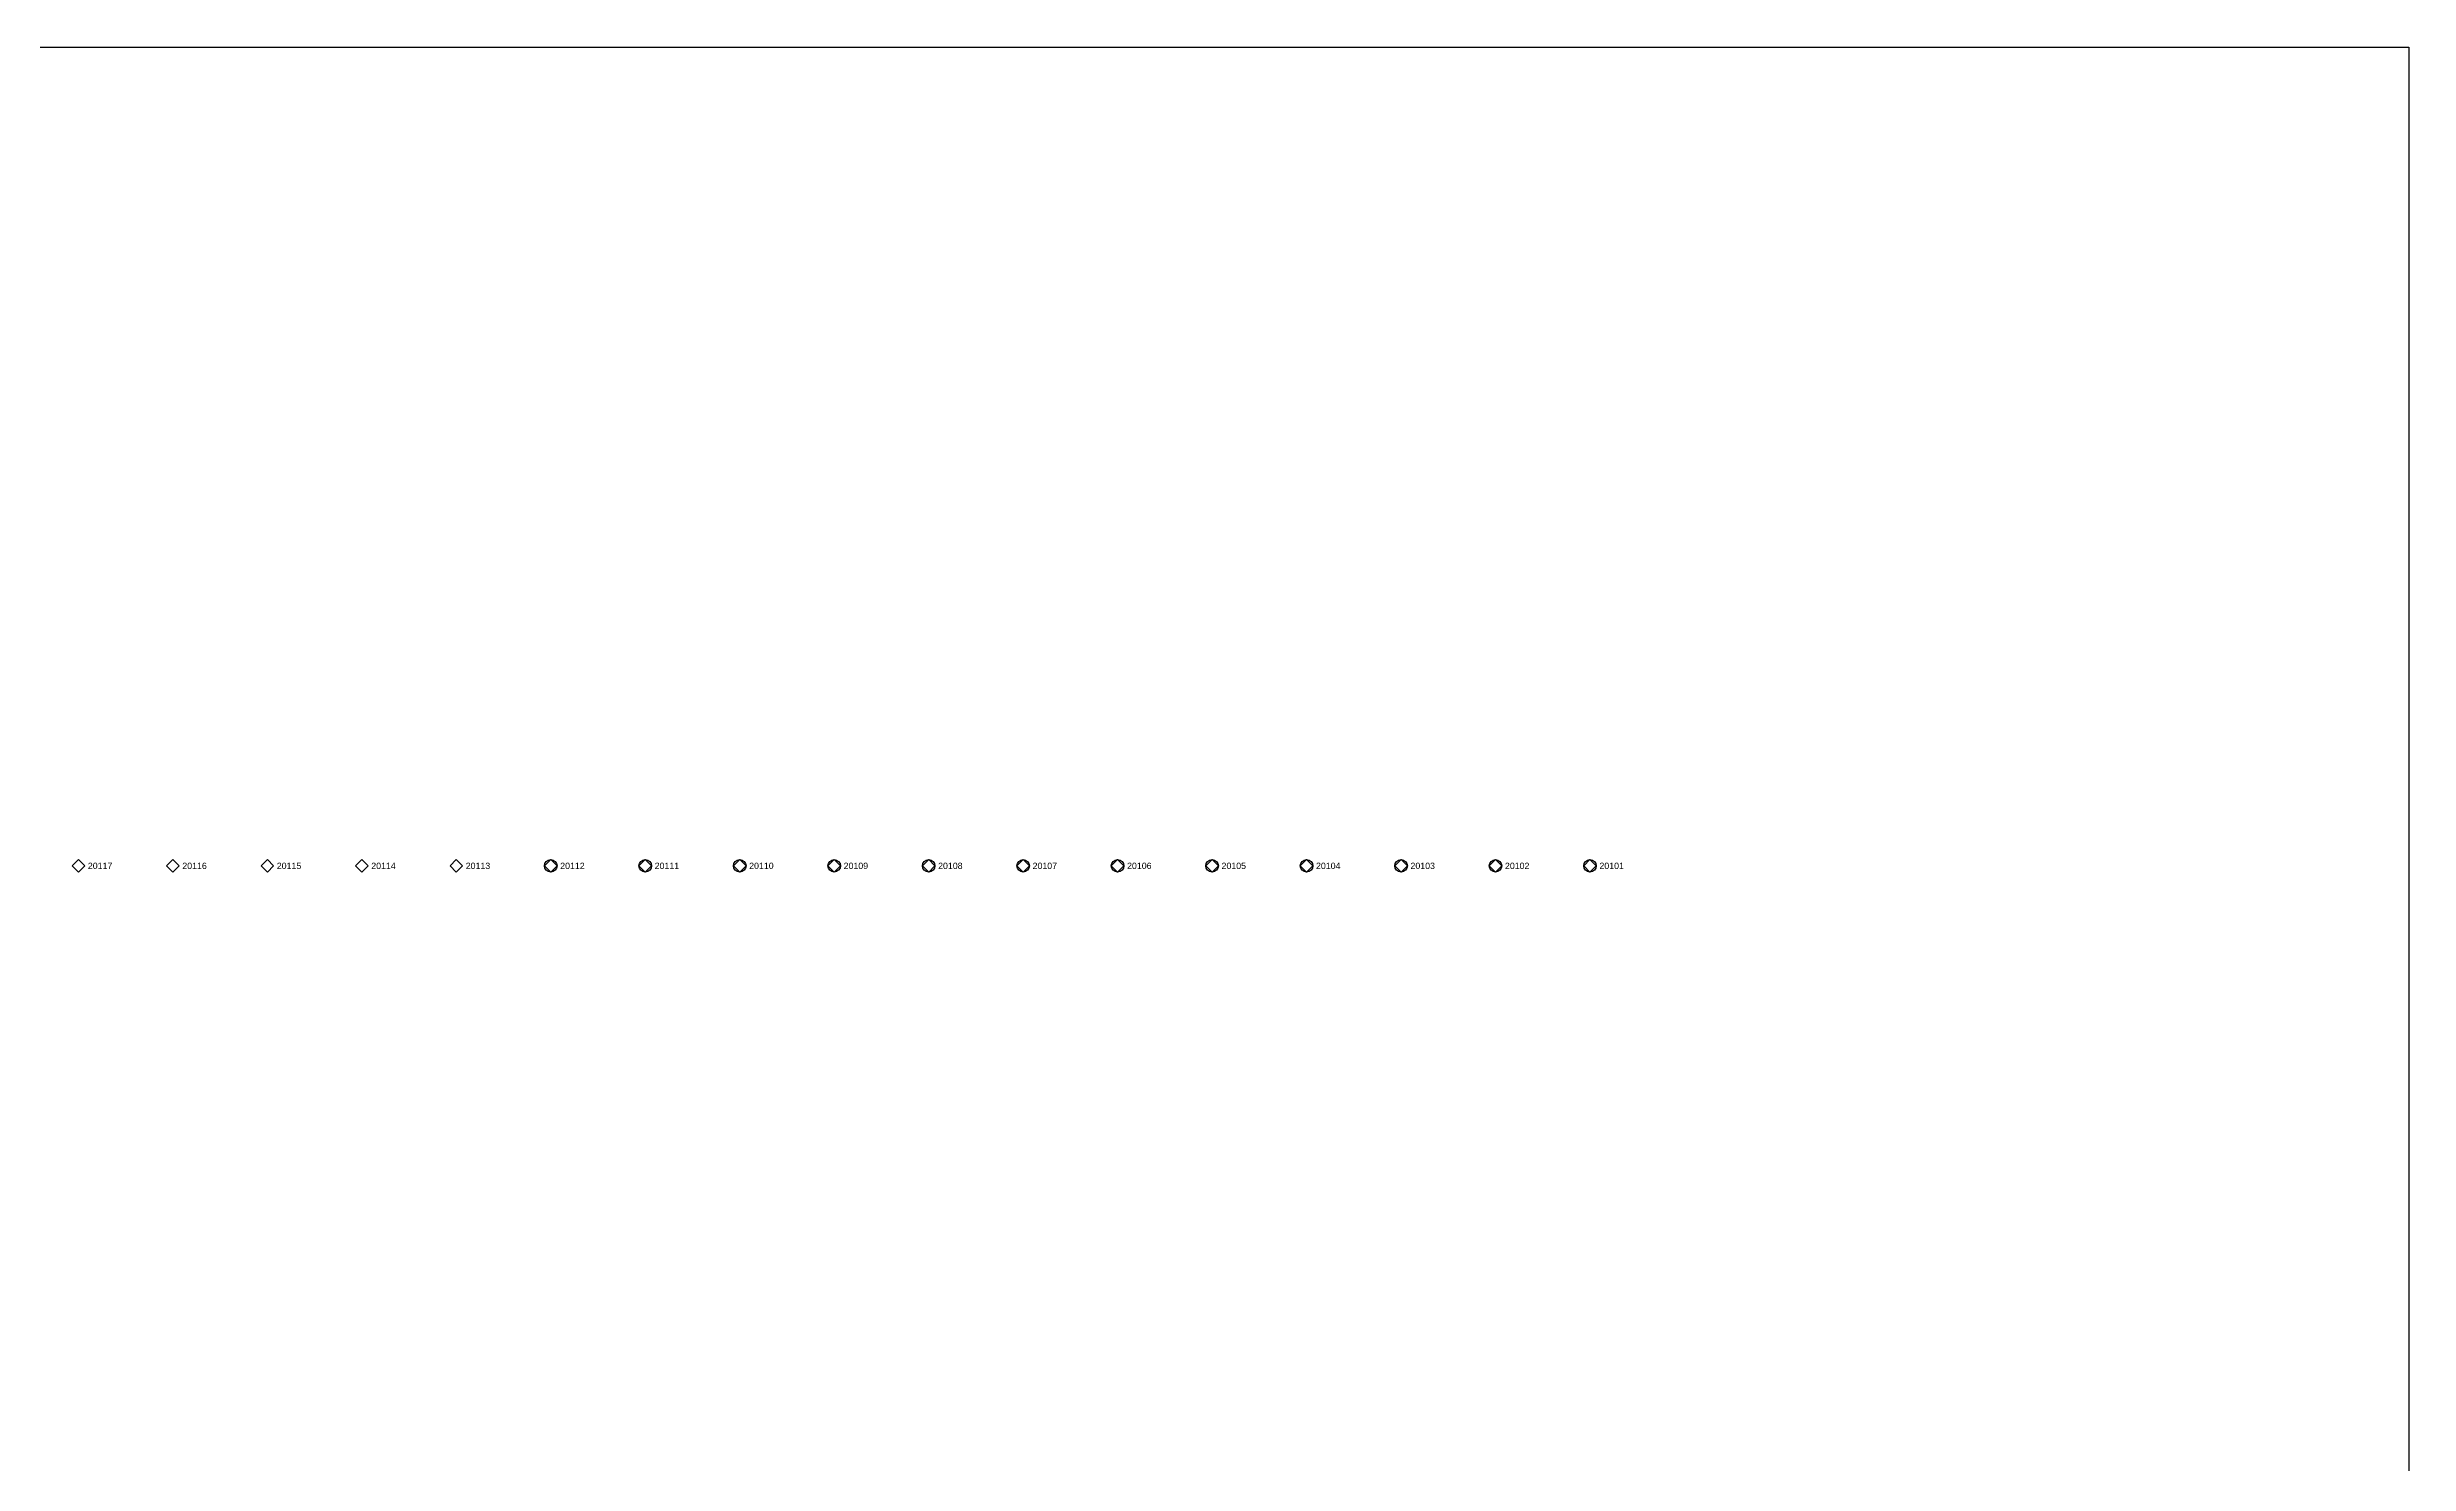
# Model space of a CAD drawing. Extents: x -5 to 376, y -217 to 241.
# Drawn here: x 281 to 376.2, y 183.5 to 240.6 of the extents above; entities that cross this region are included whole.
import ezdxf

# ---------------------------------------------------------------- set-up
doc = ezdxf.new("R2010")
doc.units = 0
for name, color, linetype in [('FIXTURE_INTERFACE_PIN', 4, 'CONTINUOUS'), ('FIXTURE_OUTLINE', 144, 'CONTINUOUS'), ('TESTER_INTERFACE_PIN', 144, 'CONTINUOUS'), ('TESTER_INTERFACE_PIN_LABEL', 144, 'CONTINUOUS')]:
    doc.layers.add(name, color=color, linetype=linetype)
doc.styles.get("Standard").update_dxf_attribs({"font": 'arial.ttf'})

msp = doc.modelspace()

# ---------------------------------------------------------------- linework, layer by layer
at = {"layer": 'FIXTURE_INTERFACE_PIN'}
for centre in [(301.27194, 207.5815), (305.08194, 207.5815), (308.89194, 207.5815), (312.70194, 207.5815), (316.51194, 207.5815), (320.32194, 207.5815), (324.13194, 207.5815), (327.94194, 207.5815), (331.75194, 207.5815), (335.56194, 207.5815), (339.37194, 207.5815), (343.18194, 207.5815)]:
    msp.add_circle(centre, 0.254, dxfattribs=at)
at = {"layer": 'FIXTURE_OUTLINE'}
for p, q in [((-4.79806, 240.6015), (376.20194, 240.6015)), ((376.20194, 240.6015), (376.20194, -216.5985))]:
    msp.add_line(p, q, dxfattribs=at)
at = {"layer": 'TESTER_INTERFACE_PIN'}
for p, q in [((282.22194, 207.8355), (281.96794, 207.5815)), ((282.47594, 207.5815), (282.22194, 207.8355)), ((286.03194, 207.8355), (285.77794, 207.5815)), ((286.28594, 207.5815), (286.03194, 207.8355)), ((289.84194, 207.8355), (289.58794, 207.5815)), ((290.09594, 207.5815), (289.84194, 207.8355)), ((293.65194, 207.8355), (293.39794, 207.5815)), ((293.90594, 207.5815), (293.65194, 207.8355)), ((297.46194, 207.8355), (297.20794, 207.5815)), ((297.71594, 207.5815), (297.46194, 207.8355)), ((301.27194, 207.8355), (301.01794, 207.5815)), ((301.52594, 207.5815), (301.27194, 207.8355)), ((305.08194, 207.8355), (304.82794, 207.5815)), ((305.33594, 207.5815), (305.08194, 207.8355)), ((308.89194, 207.8355), (308.63794, 207.5815)), ((309.14594, 207.5815), (308.89194, 207.8355)), ((312.70194, 207.8355), (312.44794, 207.5815)), ((312.95594, 207.5815), (312.70194, 207.8355)), ((316.51194, 207.8355), (316.25794, 207.5815)), ((316.76594, 207.5815), (316.51194, 207.8355)), ((320.32194, 207.8355), (320.06794, 207.5815)), ((320.57594, 207.5815), (320.32194, 207.8355)), ((324.13194, 207.8355), (323.87794, 207.5815)), ((324.38594, 207.5815), (324.13194, 207.8355)), ((327.94194, 207.8355), (327.68794, 207.5815)), ((328.19594, 207.5815), (327.94194, 207.8355)), ((331.75194, 207.8355), (331.49794, 207.5815)), ((332.00594, 207.5815), (331.75194, 207.8355)), ((335.56194, 207.8355), (335.30794, 207.5815)), ((335.81594, 207.5815), (335.56194, 207.8355)), ((339.37194, 207.8355), (339.11794, 207.5815)), ((339.62594, 207.5815), (339.37194, 207.8355)), ((343.18194, 207.8355), (342.92794, 207.5815)), ((343.43594, 207.5815), (343.18194, 207.8355)), ((281.96794, 207.5815), (282.22194, 207.3275)), ((282.22194, 207.3275), (282.47594, 207.5815)), ((285.77794, 207.5815), (286.03194, 207.3275)), ((286.03194, 207.3275), (286.28594, 207.5815)), ((289.58794, 207.5815), (289.84194, 207.3275)), ((289.84194, 207.3275), (290.09594, 207.5815)), ((293.39794, 207.5815), (293.65194, 207.3275)), ((293.65194, 207.3275), (293.90594, 207.5815)), ((297.20794, 207.5815), (297.46194, 207.3275)), ((297.46194, 207.3275), (297.71594, 207.5815)), ((301.01794, 207.5815), (301.27194, 207.3275)), ((301.27194, 207.3275), (301.52594, 207.5815)), ((304.82794, 207.5815), (305.08194, 207.3275)), ((305.08194, 207.3275), (305.33594, 207.5815)), ((308.63794, 207.5815), (308.89194, 207.3275)), ((308.89194, 207.3275), (309.14594, 207.5815)), ((312.44794, 207.5815), (312.70194, 207.3275)), ((312.70194, 207.3275), (312.95594, 207.5815)), ((316.25794, 207.5815), (316.51194, 207.3275)), ((316.51194, 207.3275), (316.76594, 207.5815)), ((320.06794, 207.5815), (320.32194, 207.3275)), ((320.32194, 207.3275), (320.57594, 207.5815)), ((323.87794, 207.5815), (324.13194, 207.3275)), ((324.13194, 207.3275), (324.38594, 207.5815)), ((327.68794, 207.5815), (327.94194, 207.3275)), ((327.94194, 207.3275), (328.19594, 207.5815)), ((331.49794, 207.5815), (331.75194, 207.3275)), ((331.75194, 207.3275), (332.00594, 207.5815)), ((335.30794, 207.5815), (335.56194, 207.3275)), ((335.56194, 207.3275), (335.81594, 207.5815)), ((339.11794, 207.5815), (339.37194, 207.3275)), ((339.37194, 207.3275), (339.62594, 207.5815)), ((342.92794, 207.5815), (343.18194, 207.3275)), ((343.18194, 207.3275), (343.43594, 207.5815))]:
    msp.add_line(p, q, dxfattribs=at)

# ---------------------------------------------------------------- texts
at = {"layer": 'TESTER_INTERFACE_PIN_LABEL'}
for s, p in [('20117', (282.60294, 207.4545)), ('20116', (286.41294, 207.4545)), ('20115', (290.22294, 207.4545)), ('20114', (294.03294, 207.4545)), ('20113', (297.84294, 207.4545)), ('20112', (301.65294, 207.4545)), ('20111', (305.46294, 207.4545)), ('20110', (309.27294, 207.4545)), ('20109', (313.08294, 207.4545)), ('20108', (316.89294, 207.4545)), ('20107', (320.70294, 207.4545)), ('20106', (324.51294, 207.4545)), ('20105', (328.32294, 207.4545)), ('20104', (332.13294, 207.4545)), ('20103', (335.94294, 207.4545)), ('20102', (339.75294, 207.4545)), ('20101', (343.56294, 207.4545))]:
    msp.add_text(s, height=0.254, dxfattribs=at).set_placement(p)

doc.saveas('drawing.dxf')
